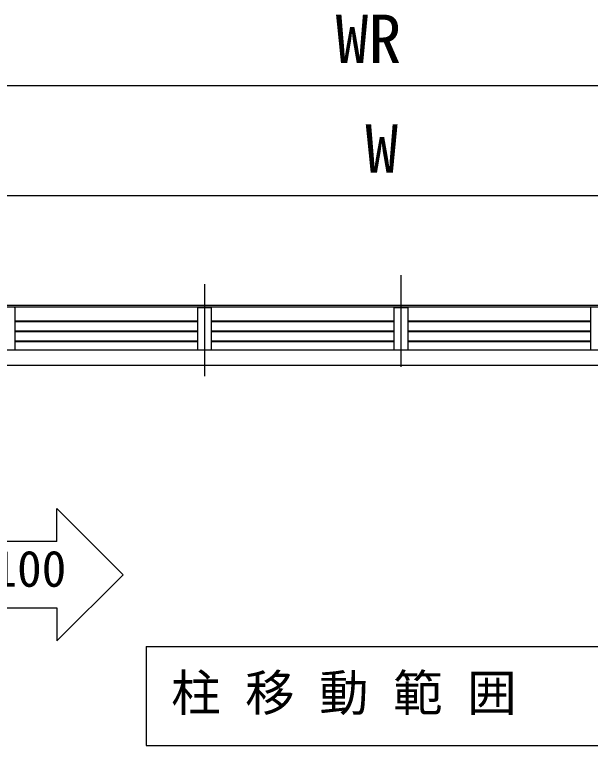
# Model space of a CAD drawing. Units: millimetres, scale not verified. Extents: x -1050 to 1050, y -1566 to 1557.
# Drawn here: x -484.8 to -274.9, y 905.3 to 1171.6 of the extents above; entities that cross this region are included whole.
import ezdxf
from ezdxf.enums import TextEntityAlignment as Align

# ---------------------------------------------------------------- set-up
doc = ezdxf.new("R2010")
doc.units = ezdxf.units.MM
doc.header["$LTSCALE"] = 8
for name, color, linetype in [('0-1_USER1', 3, 'Continuous'), ('0-4_YKK_12', 2, 'Continuous'), ('0-6_YKK_A1', 4, 'Continuous'), ('0-7_YKK_D', 6, 'Continuous')]:
    doc.layers.add(name, color=color, linetype=linetype)
doc.styles.add('ＭＳ ゴシック', font='')
doc.styles.get('ＭＳ ゴシック').set_extended_font_data('MS Gothic')

msp = doc.modelspace()

# ---------------------------------------------------------------- linework, layer by layer
at = {"layer": '0-1_USER1'}
for p, q in [((-469.413, 991.586), (-445.31, 967.483)), ((-469.413, 979.534), (-469.413, 991.586)), ((-469.413, 943.38), (-445.31, 967.483)), ((-469.413, 955.431), (-469.413, 943.38)), ((-436.94, 941.285), (-256.94, 941.285))]:
    msp.add_line(p, q, dxfattribs=at)
for points in [[(-469.413, 979.534), (-501.55, 979.534), (-501.55, 955.431), (-469.413, 955.431)], [(-436.94, 941.285), (-436.94, 905.285), (-256.94, 905.285), (-256.94, 941.285)]]:
    msp.add_lwpolyline(points, dxfattribs=at)
at = {"layer": '0-4_YKK_12'}
for p, q in [((-344.048, 1076.683), (-344.048, 1043.185)), ((-415.648, 1073.333), (-415.648, 1039.835))]:
    msp.add_line(p, q, dxfattribs=at)
at = {"layer": '0-6_YKK_A1'}
for p, q in [((-558.848, 1065.714), (-129.248, 1065.714)), ((-128.218, 1064.984), (-559.878, 1064.984)), ((-484.748, 1064.793), (-484.748, 1049.467)), ((-418.148, 1064.793), (-418.148, 1049.467)), ((-418.05, 1064.892), (-417.566, 1064.899)), ((-417.566, 1064.899), (-413.731, 1064.899)), ((-413.731, 1064.899), (-413.247, 1064.892)), ((-413.148, 1064.793), (-413.148, 1049.467)), ((-346.548, 1064.793), (-346.548, 1049.467)), ((-346.45, 1064.892), (-345.966, 1064.899)), ((-346.45, 1064.892), (-345.966, 1064.899)), ((-345.966, 1064.899), (-342.131, 1064.899)), ((-345.966, 1064.899), (-342.131, 1064.899)), ((-342.131, 1064.899), (-341.647, 1064.892)), ((-342.131, 1064.899), (-341.647, 1064.892)), ((-341.548, 1064.793), (-341.548, 1049.467)), ((-274.948, 1064.793), (-274.948, 1049.467)), ((-418.148, 1059.903), (-484.748, 1059.903)), ((-418.148, 1059.605), (-484.748, 1059.605)), ((-346.548, 1059.903), (-413.148, 1059.903)), ((-346.548, 1059.605), (-413.148, 1059.605)), ((-274.948, 1059.903), (-341.548, 1059.903)), ((-274.948, 1059.605), (-341.548, 1059.605)), ((-418.148, 1056.273), (-484.748, 1056.273)), ((-418.148, 1055.975), (-484.748, 1055.975)), ((-346.548, 1056.273), (-413.148, 1056.273)), ((-346.548, 1055.975), (-413.148, 1055.975)), ((-274.948, 1056.273), (-341.548, 1056.273)), ((-274.948, 1055.975), (-341.548, 1055.975)), ((-418.151, 1052.34), (-484.751, 1052.34)), ((-418.148, 1052.644), (-484.748, 1052.644)), ((-346.551, 1052.34), (-413.151, 1052.34)), ((-346.548, 1052.644), (-413.148, 1052.644)), ((-274.951, 1052.34), (-341.551, 1052.34)), ((-274.948, 1052.644), (-341.548, 1052.644)), ((-558.848, 1049.467), (-129.248, 1049.467)), ((-558.848, 1043.835), (-129.248, 1043.835))]:
    msp.add_line(p, q, dxfattribs=at)
for centre, start, end in [((-484.848, 1064.792), 359.84961, 89.33225), ((-418.048, 1064.792), 90.66782, 179.85648), ((-413.248, 1064.792), 359.84961, 89.33225), ((-346.448, 1064.792), 90.66782, 179.85648), ((-346.448, 1064.792), 90.66782, 179.85648), ((-341.648, 1064.792), 359.84961, 89.33225), ((-341.648, 1064.792), 359.84961, 89.33225)]:
    msp.add_arc(centre, 0.0997, start, end, dxfattribs=at)
at = {"layer": '0-7_YKK_D'}
for p, q in [((-539.848, 1145.714), (-148.248, 1145.714)), ((-558.848, 1105.714), (-129.248, 1105.714))]:
    msp.add_line(p, q, dxfattribs=at)

# ---------------------------------------------------------------- texts
at = {"layer": '0-1_USER1', "style": 'ＭＳ ゴシック'}
for s, p in [('100', (-492.928, 959.127)), ('柱 移 動 範 囲', (-427.787, 913.87))]:
    msp.add_text(s, height=13.2, dxfattribs=at).set_placement(p, align=Align.BOTTOM_LEFT)
at = {"layer": '0-7_YKK_D', "style": 'ＭＳ ゴシック'}
for s, p in [('WR', (-367.844, 1148.714)), ('W', (-357.003, 1108.714))]:
    msp.add_text(s, height=17.6, dxfattribs=at).set_placement(p, align=Align.BOTTOM_LEFT)

doc.saveas('drawing.dxf')
